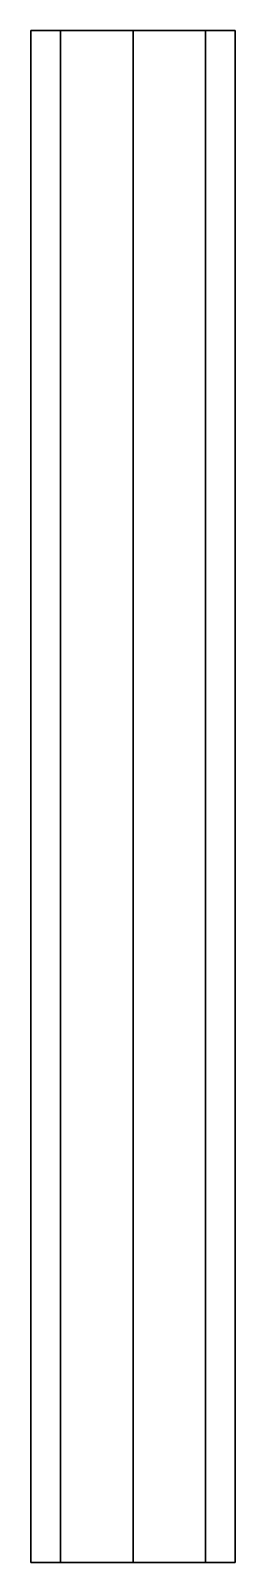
# Model space of a CAD drawing. Extents: x -1.5 to 1.4, y -6 to 6.3.
# Drawn here: x 1.1 to 1.2, y 2.84 to 3.59 of the extents above; entities that cross this region are included whole.
import ezdxf

# ---------------------------------------------------------------- set-up
doc = ezdxf.new("R2010")
doc.units = 0
doc.layers.add('B2', color=1, linetype='CONTINUOUS')

msp = doc.modelspace()

# ---------------------------------------------------------------- linework, layer by layer
at = {"layer": 'B2'}
for points in [[(1.11464, 3.59, 0.67464), (1.1, 3.59, 0.71), (1.1, 2.84, 0.71), (1.11464, 2.84, 0.67464)], [(1.1, 3.59, 0.71), (1.11464, 3.59, 0.74536), (1.11464, 2.84, 0.74536), (1.1, 2.84, 0.71)], [(1.15, 3.59, 0.66), (1.11464, 3.59, 0.67464), (1.11464, 2.84, 0.67464), (1.15, 2.84, 0.66)], [(1.11464, 3.59, 0.74536), (1.15, 3.59, 0.76), (1.15, 2.84, 0.76), (1.11464, 2.84, 0.74536)], [(1.18536, 3.59, 0.67464), (1.15, 3.59, 0.66), (1.15, 2.84, 0.66), (1.18536, 2.84, 0.67464)], [(1.15, 3.59, 0.76), (1.18536, 3.59, 0.74536), (1.18536, 2.84, 0.74536), (1.15, 2.84, 0.76)], [(1.2, 3.59, 0.71), (1.18536, 3.59, 0.67464), (1.18536, 2.84, 0.67464), (1.2, 2.84, 0.71)], [(1.18536, 3.59, 0.74536), (1.2, 3.59, 0.71), (1.2, 2.84, 0.71), (1.18536, 2.84, 0.74536)]]:
    msp.add_3dface(points, dxfattribs=at)

doc.saveas('drawing.dxf')
